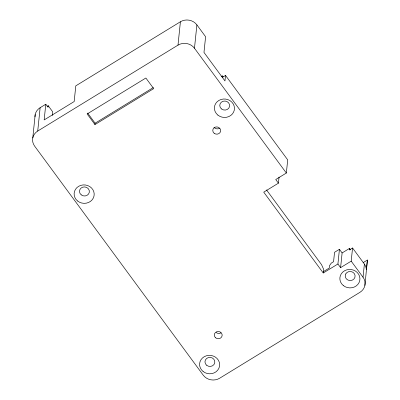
<?xml version="1.0" encoding="UTF-8"?>
<svg xmlns="http://www.w3.org/2000/svg" width="400" height="400" viewBox="0 0 400 400"><rect width="100%" height="100%" fill="white"/><g stroke="black" fill="none" stroke-linecap="round" stroke-linejoin="round"><path stroke-width="0.6" d="M363.145 262.635L367.4 260.025L364.9 285.42M32.77 137.95L35.18 114.605M352.56 247.98L351.2 261.145L340.595 267.64L342.115 252.94L349.455 248.445L349.295 249.975L352.56 247.98L364.39 264.09L363.03 277.23A11.87 10.885 5.9 0 1 359.94 292.325L219.67 378.225A11.87 10.885 5.9 0 1 203.185 375.115L34.64 146.135A11.87 10.885 5.9 0 1 37.73 131.045L40.14 107.7L45.795 104.235L48.03 107.27L48.195 105.7L47.165 106.33M94.965 124.58L87.155 113.965L145.87 78.01L153.685 88.625L94.965 124.58L95.11 123.21L87.65 113.075M37.73 131.045L177.995 45.135L180.405 21.775A11.87 10.885 5.9 0 1 196.89 24.885L205.6 36.72L203.98 52.43L224.965 80.935L225.535 75.44L222.27 77.44L222.43 75.875L221.41 76.5M323.38 271.625L329.25 268.03L329.495 265.675L331.285 263.11L333.57 261.71L334.545 252.295L339.435 249.3L337.92 264L323.24 272.99L263.74 192.16L278.42 183.17L275.745 179.53L286.345 173.04L194.475 48.24L196.89 24.885M278.42 183.17L279.055 177.045M286.345 173.04L287.705 159.87L225.535 75.44M323.24 272.99L323.62 269.27L321.55 264.67L266.52 189.91M367.4 260.025L366.425 269.44L365.79 266.65L364.39 264.09M45.795 104.235L44.16 119.925L74.175 101.545L75.795 85.855L180.405 21.775M52.27 115.46L52.65 111.76L48.195 105.7M95.11 123.21L153.3 87.575M222.43 75.875L223.17 76.88M349.455 248.445L350.565 249.95M351.2 261.145L363.03 277.23M339.435 249.3L342.115 252.94M337.92 264L340.595 267.64M221 332.845A3.955 3.63 5.9 0 1 216.195 332.525M219.5 128.28A3.955 3.63 5.9 0 1 214.005 127.245M34.98 116.875A11.87 10.885 5.9 0 1 40.14 107.7M177.995 45.135A11.87 10.885 5.9 0 1 194.475 48.24M345.715 273.975L345.315 275.095A4.945 4.535 5.9 0 0 349.26 280.455L350.55 280.54A4.945 4.535 5.9 0 0 354.25 273.51A4.945 4.535 5.9 0 0 345.715 273.975M206.68 365.3A4.945 4.535 5.9 0 0 214.755 362.82A4.945 4.535 5.9 0 0 208.26 357.6A4.945 4.535 5.9 0 0 206.68 365.3M215.65 337.82A3.955 3.63 5.9 0 0 222.105 335.84A3.955 3.63 5.9 0 0 216.91 331.66A3.955 3.63 5.9 0 0 215.65 337.82M203.085 371.47A10.05 9.215 5.9 0 0 219.49 366.435A10.05 9.215 5.9 0 0 206.29 355.82A10.05 9.215 5.9 0 0 203.085 371.47M343.36 285.57A10.05 9.215 5.9 0 0 359.765 280.535A10.05 9.215 5.9 0 0 346.56 269.92A10.05 9.215 5.9 0 0 343.36 285.57M214.15 133.255A3.955 3.63 5.9 0 0 220.605 131.27A3.955 3.63 5.9 0 0 215.41 127.095A3.955 3.63 5.9 0 0 214.15 133.255M81.215 194.85A4.945 4.535 5.9 0 0 89.29 192.37A4.945 4.535 5.9 0 0 82.79 187.145A4.945 4.535 5.9 0 0 81.215 194.85M221.49 108.945A4.945 4.535 5.9 0 0 229.56 106.47A4.945 4.535 5.9 0 0 223.065 101.245A4.945 4.535 5.9 0 0 221.49 108.945M217.895 115.115A10.05 9.215 5.9 0 0 234.3 110.08A10.05 9.215 5.9 0 0 221.095 99.465A10.05 9.215 5.9 0 0 217.895 115.115M77.62 201.015A10.05 9.215 5.9 0 0 94.025 195.98A10.05 9.215 5.9 0 0 80.825 185.365A10.05 9.215 5.9 0 0 77.62 201.015"/></g></svg>
